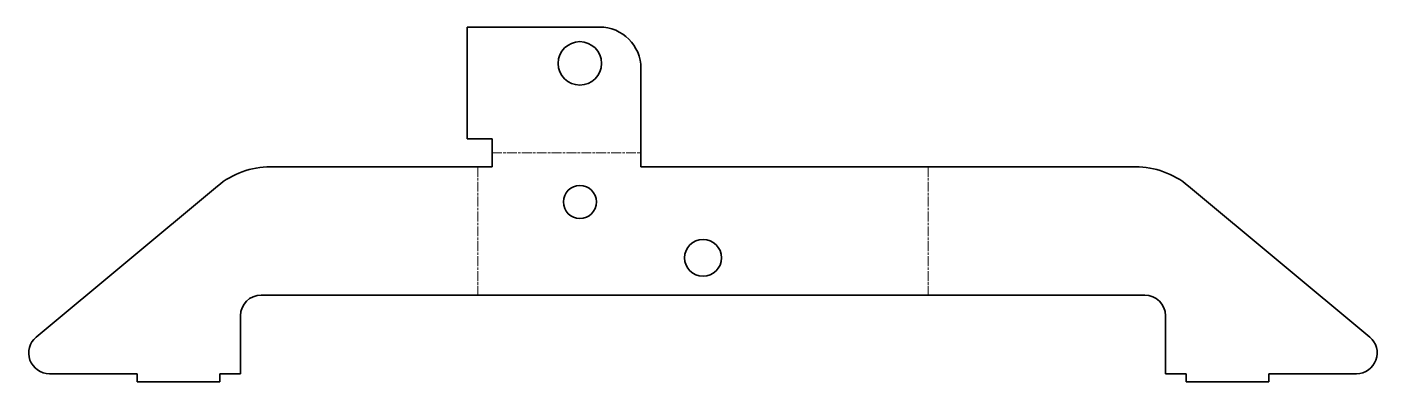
# Model space of a CAD drawing. Header units: inches. Extents: x 0 to 326, y 0 to 86.
import ezdxf

# ---------------------------------------------------------------- set-up
doc = ezdxf.new("R2010")
doc.units = ezdxf.units.IN
doc.header["$MEASUREMENT"] = 0
doc.linetypes.add('Chain', pattern=[13.68, 9.12, -1.14, 2.28, -1.14])
doc.layers.add('SIMUMAK Bend Centerline (ISO)', color=7, linetype='Chain', lineweight=9)
doc.layers.add('SIMUMAK Visible (ISO)', color=7, linetype='Continuous', lineweight=35)

# ---------------------------------------------------------------- blocks, each defined once
blk = doc.blocks.new('s')
at = {"layer": 'SIMUMAK Bend Centerline (ISO)', "ltscale": 0.263158}
for p, q in [((111.97, 55.39), (147.97, 55.39)), ((108.57, 52), (108.57, 21)), ((217.36, 52), (217.36, 21))]:
    blk.add_line(p, q, dxfattribs=at)
at = {"layer": 'SIMUMAK Visible (ISO)'}
for p, q in [((105.97, 85.79), (105.97, 58.79)), ((105.97, 85.79), (137.97, 85.79)), ((147.97, 52), (147.97, 75.79)), ((105.97, 58.79), (111.97, 58.79)), ((111.97, 52), (111.97, 58.79)), ((58.42, 52), (111.97, 52)), ((147.97, 52), (267.51, 52)), ((1.79, 10.84), (45.62, 47.36)), ((324.14, 10.84), (280.31, 47.36)), ((56.18, 21), (269.75, 21)), ((51.18, 2), (51.18, 16)), ((274.75, 16), (274.75, 2)), ((26.18, 2), (4.99, 2)), ((26.18, 0), (26.18, 2)), ((46.18, 2), (46.18, 0)), ((51.18, 2), (46.18, 2)), ((274.75, 2), (279.75, 2)), ((279.75, 2), (279.75, 0)), ((299.75, 0), (299.75, 2)), ((299.75, 2), (320.94, 2)), ((46.18, 0), (26.18, 0)), ((279.75, 0), (299.75, 0))]:
    blk.add_line(p, q, dxfattribs=at)
for centre, radius in [((133.2, 77.01), 5.25), ((133.22, 43.5), 4), ((162.97, 30), 4.46)]:
    blk.add_circle(centre, radius, dxfattribs=at)
at = {"layer": 'SIMUMAK Visible (ISO)', "extrusion": (0, 0, -1)}
for centre, radius, start, end in [((-137.97, 75.79), 10, 90, 180), ((-58.42, 32), 20, 50.1944, 90), ((-267.51, 32), 20, 90, 129.8056), ((-4.99, 7), 5, 270, 50.1944), ((-320.94, 7), 5, 129.8056, 270)]:
    blk.add_arc(centre, radius, start, end, dxfattribs=at)
at = {"layer": 'SIMUMAK Visible (ISO)'}
for centre, start, end in [((56.18, 16), 90, 180), ((269.75, 16), 0, 90)]:
    blk.add_arc(centre, 5, start, end, dxfattribs=at)

msp = doc.modelspace()

# ---------------------------------------------------------------- block references
msp.add_blockref('s', (0, 0))

doc.saveas('drawing.dxf')
